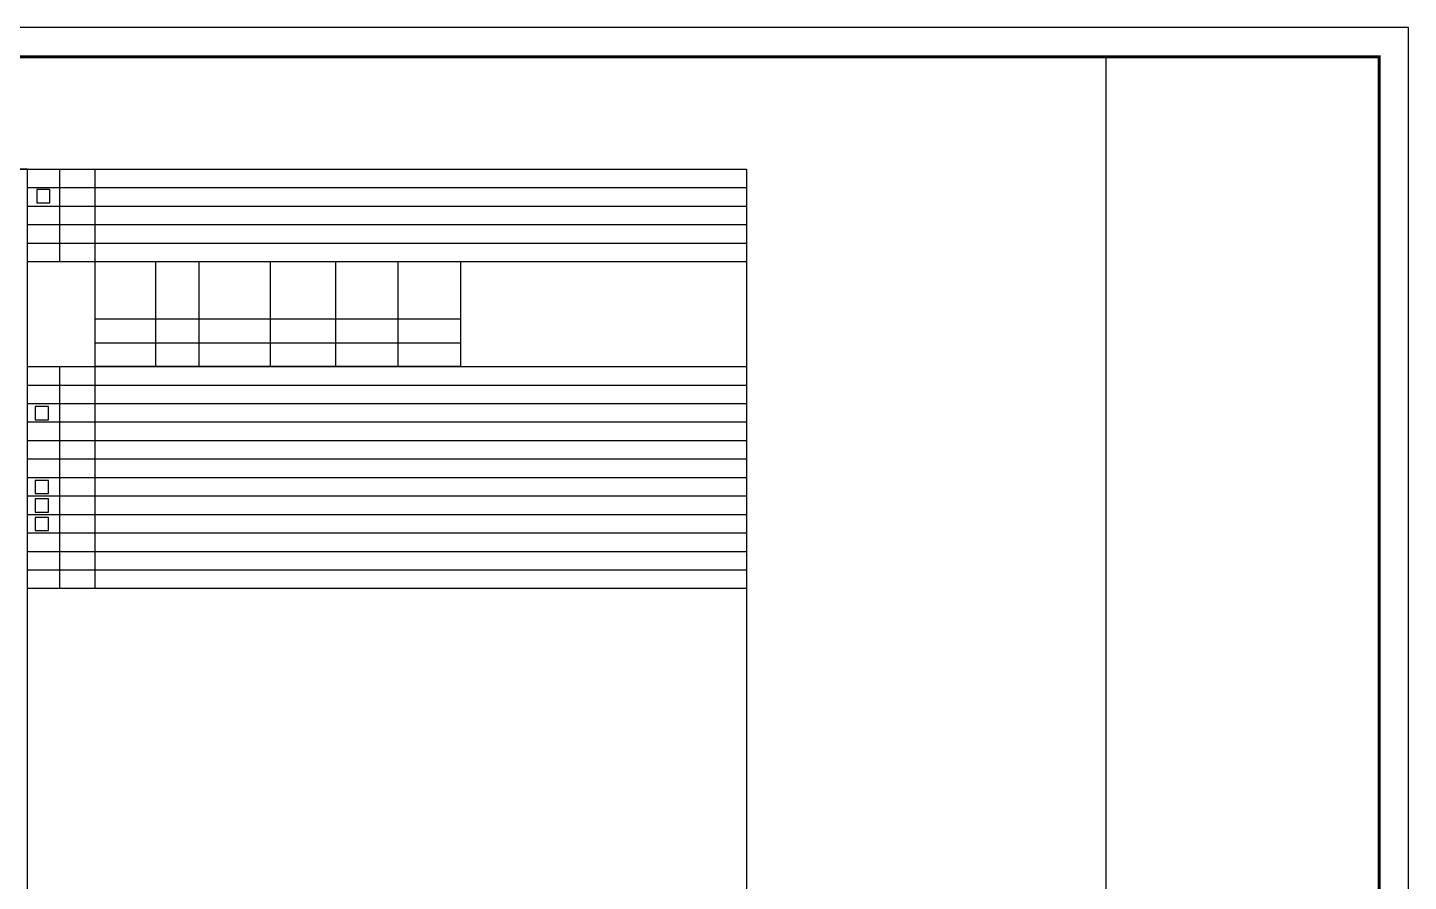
# Model space of a CAD drawing. Extents: x -1041549 to 749950, y -354245 to 17554.
# Drawn here: x -1004190 to -957139, y -323951 to -294845 of the extents above; entities that cross this region are included whole.
import ezdxf

# ---------------------------------------------------------------- set-up
doc = ezdxf.new("R2010")
doc.units = 0
doc.header["$LTSCALE"] = 1000
doc.header["$MEASUREMENT"] = 0
doc.linetypes.add('CONTINOUS', pattern=[0])
for name, color, linetype in [('14', 1, 'Continuous'), ('2', 2, 'Continuous'), ('PUB_TEXT', 7, 'Continuous'), ('PUB_TITLE', 4, 'Continuous'), ('辅助线', 8, 'CONTINOUS')]:
    doc.layers.add(name, color=color, linetype=linetype)

# ---------------------------------------------------------------- blocks, each defined once
blk = doc.blocks.new('A$C664e5b13')
at = {"layer": '14'}
blk.add_lwpolyline([(10487, 717), (10487, 58117)], dxfattribs=at)

msp = doc.modelspace()

# ---------------------------------------------------------------- linework, layer by layer
for points in [[(-1004190.4, -299668.8), (-1028692.8, -299668.8), (-1028692.8, -353218.8), (-1004190.4, -353218.8)], [(-979688, -353218.8), (-1004190.4, -353218.8), (-1004190.4, -299668.8), (-979688, -299668.8)]]:
    msp.add_lwpolyline(points, close=True)
at = {"layer": '2'}
for p, q in [((-1028692.8, -299668.8), (-1004190.4, -299668.8)), ((-1004190.4, -353218.8), (-1004190.4, -299668.8)), ((-1003090.4, -302818.8), (-1003090.4, -299668.8)), ((-1001890.4, -302818.8), (-1001890.4, -299668.8)), ((-1003090.4, -313960.1), (-1003090.4, -306400.1)), ((-1001890.4, -313960.1), (-1001890.4, -306400.1))]:
    msp.add_line(p, q, dxfattribs=at)
at = {"layer": 'PUB_TEXT'}
for points in [[(-1003879.6, -300363.3), (-1003879.6, -300813.3), (-1003429.6, -300813.3), (-1003429.6, -300363.3)], [(-1003931.3, -307761.2), (-1003931.3, -308211.2), (-1003481.3, -308211.2), (-1003481.3, -307761.2)], [(-1003931.3, -310281.2), (-1003931.3, -310731.2), (-1003481.3, -310731.2), (-1003481.3, -310281.2)], [(-1003931.3, -310911.2), (-1003931.3, -311361.2), (-1003481.3, -311361.2), (-1003481.3, -310911.2)], [(-1003931.3, -311541.2), (-1003931.3, -311991.2), (-1003481.3, -311991.2), (-1003481.3, -311541.2)]]:
    msp.add_lwpolyline(points, close=True, dxfattribs=at)
at = {"layer": 'PUB_TITLE'}
for points in [[(-1041238.7, -354245), (-957138.7, -354245), (-957138.7, -294845), (-1041238.7, -294845)], [(-1001890.4, -302818.8), (-989444.3, -302818.8), (-989444.3, -306400.1), (-1001890.4, -306400.1)]]:
    msp.add_lwpolyline(points, close=True, dxfattribs=at)
at = {"layer": 'PUB_TITLE', "const_width": 100}
msp.add_lwpolyline([(-1038738.7, -353245), (-958138.7, -353245), (-958138.7, -295845), (-1038738.7, -295845)], close=True, dxfattribs=at)
at = {"layer": 'PUB_TITLE'}
for points in [[(-999830.2, -302818.8), (-999830.2, -306400.1)], [(-998346.4, -306400.1), (-998346.4, -302818.8)], [(-995910.9, -306400.1), (-995910.9, -302818.8)], [(-993685.9, -306400.1), (-993685.9, -302818.8)], [(-991570.5, -302818.8), (-991570.5, -306400.1)], [(-1001890.4, -304776), (-989444.3, -304776)], [(-1001890.4, -305588.1), (-989444.3, -305588.1)]]:
    msp.add_lwpolyline(points, dxfattribs=at)
at = {"layer": '辅助线'}
for p, q in [((-1004190.4, -300298.8), (-979688, -300298.8)), ((-1004190.4, -300928.8), (-979688, -300928.8)), ((-1004190.4, -301558.8), (-979688, -301558.8)), ((-1004190.4, -302188.8), (-979688, -302188.8)), ((-1004190.4, -302818.8), (-979688, -302818.8)), ((-1004190.4, -306400.1), (-979688, -306400.1)), ((-1004190.4, -307030.1), (-979688, -307030.1)), ((-1004190.4, -307660.1), (-979688, -307660.1)), ((-1004190.4, -308290.1), (-979688, -308290.1)), ((-1004190.4, -308920.1), (-979688, -308920.1)), ((-1004190.4, -309550.1), (-979688, -309550.1)), ((-1004190.4, -310180.1), (-979688, -310180.1)), ((-1004190.4, -310810.1), (-979688, -310810.1)), ((-1004190.4, -311440.1), (-979688, -311440.1)), ((-1004190.4, -312070.1), (-979688, -312070.1)), ((-1004190.4, -312700.1), (-979688, -312700.1)), ((-1004190.4, -312700.1), (-979688, -312700.1)), ((-1004190.4, -313330.1), (-979688, -313330.1)), ((-1004190.4, -313960.1), (-979688, -313960.1))]:
    msp.add_line(p, q, dxfattribs=at)

# ---------------------------------------------------------------- block references
msp.add_blockref('A$C664e5b13', (-977925.4, -353962.1))

doc.saveas('drawing.dxf')
